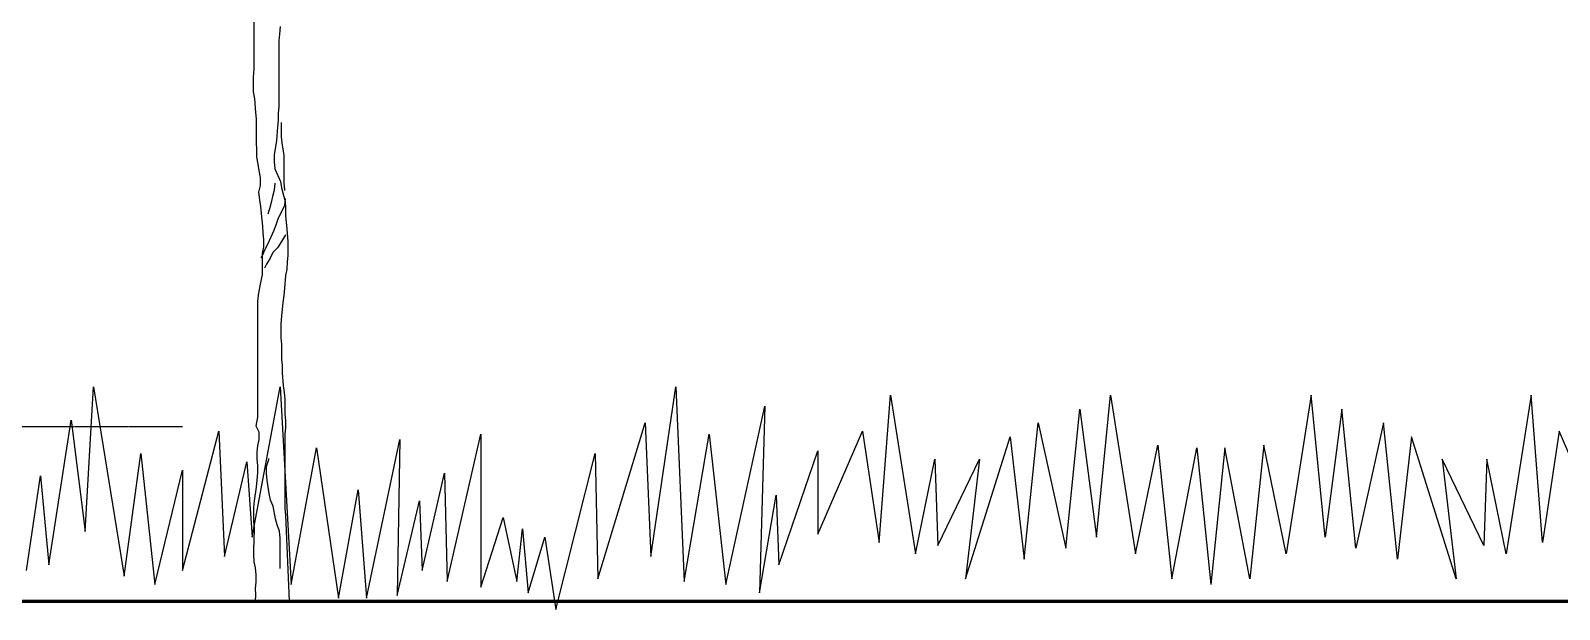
# Model space of a CAD drawing. Header units: millimetres. Extents: x -249630 to 95394, y -188036 to 109963.
# Drawn here: x -96683 to -95040, y -17371 to -16748 of the extents above; entities that cross this region are included whole.
import ezdxf

# ---------------------------------------------------------------- set-up
doc = ezdxf.new("R2010")
doc.units = ezdxf.units.MM
doc.linetypes.add('DASHED2', pattern=[9.525, 6.35, -3.175])
for name, color, linetype in [('ATronco', 36, 'Continuous'), ('Layer5', 84, 'Continuous'), ('Layer8', 8, 'Continuous')]:
    doc.layers.add(name, color=color, linetype=linetype)
doc.layers.add('MUROS', color=6, linetype='Continuous', lineweight=60)

# ---------------------------------------------------------------- blocks, each defined once
blk = doc.blocks.new('Arbol_01')
at = {"layer": 'ATronco'}
for p, q in [((-0.0022, 0.9555), (-0.0021, 1.0462)), ((0.0431, 1.0183), (0.0421, 1.006)), ((0.0442, 1.0317), (0.0431, 1.0183)), ((0.0421, 1.006), (0.042, 0.8875)), ((-0.0033, 0.9411), (-0.0022, 0.9555)), ((-0.0033, 0.9144), (-0.0033, 0.9411)), ((-0.0012, 0.902), (-0.0033, 0.9144)), ((0.0008, 0.8773), (-0.0012, 0.902)), ((0.042, 0.8875), (0.041, 0.8762)), ((0.0018, 0.866), (0.0008, 0.8773)), ((0.0018, 0.8227), (0.0018, 0.866)), ((0.0399, 0.8515), (0.0378, 0.8268)), ((0.0409, 0.8628), (0.0399, 0.8515)), ((0.041, 0.8762), (0.0409, 0.8628)), ((0.0461, 0.8597), (0.0461, 0.834)), ((0.0378, 0.8268), (0.0337, 0.8021)), ((0.0461, 0.834), (0.0471, 0.8227)), ((0.0028, 0.8104), (0.0018, 0.8227)), ((0.0028, 0.797), (0.0028, 0.8104)), ((0.0048, 0.7846), (0.0028, 0.797)), ((0.0337, 0.8021), (0.0337, 0.7887)), ((0.0471, 0.8227), (0.0512, 0.8)), ((0.0512, 0.8), (0.0511, 0.7506)), ((0.0069, 0.7733), (0.0048, 0.7846)), ((0.0089, 0.7609), (0.0069, 0.7733)), ((0.0337, 0.7887), (0.0347, 0.7763)), ((0.0347, 0.7763), (0.045, 0.7537)), ((0.0058, 0.7342), (0.0089, 0.7465)), ((0.0089, 0.7465), (0.0089, 0.7609)), ((0.0347, 0.7506), (0.0336, 0.7382)), ((0.045, 0.7537), (0.047, 0.7424)), ((0.047, 0.7424), (0.0532, 0.7176)), ((0.0511, 0.7506), (0.0522, 0.7393)), ((0.0079, 0.7208), (0.0058, 0.7342)), ((0.0099, 0.7084), (0.0079, 0.7208)), ((0.0285, 0.7156), (0.0254, 0.7043)), ((0.0305, 0.7269), (0.0285, 0.7156)), ((0.0336, 0.7382), (0.0305, 0.7269)), ((0.0532, 0.7228), (0.0521, 0.7104)), ((0.0522, 0.7393), (0.0522, 0.7372)), ((0.0532, 0.7176), (0.0542, 0.7053)), ((0.0109, 0.6961), (0.0099, 0.7084)), ((0.013, 0.6734), (0.0109, 0.6961)), ((0.0254, 0.7043), (0.0223, 0.695)), ((0.0408, 0.6878), (0.0367, 0.6754)), ((0.047, 0.6991), (0.0408, 0.6878)), ((0.0521, 0.7104), (0.047, 0.6991)), ((0.0542, 0.7053), (0.0542, 0.6919)), ((0.0542, 0.6919), (0.0552, 0.6806)), ((0.014, 0.661), (0.013, 0.6734)), ((0.015, 0.6497), (0.014, 0.661)), ((0.0325, 0.6641), (0.0222, 0.6415)), ((0.0367, 0.6754), (0.0325, 0.6641)), ((0.0552, 0.6806), (0.0562, 0.6682)), ((0.0562, 0.6682), (0.0583, 0.6456)), ((0.0129, 0.624), (0.015, 0.6363)), ((0.015, 0.6363), (0.015, 0.6497)), ((0.0222, 0.6415), (0.0171, 0.6312)), ((0.0397, 0.6342), (0.0315, 0.626)), ((0.0469, 0.6456), (0.0397, 0.6342)), ((0.0541, 0.6579), (0.0469, 0.6456)), ((0.0583, 0.6456), (0.0582, 0.6208)), ((0.0119, 0.6199), (0.0098, 0.6168)), ((0.0171, 0.6312), (0.0119, 0.6199)), ((0.0129, 0.5859), (0.0129, 0.624)), ((0.0201, 0.6054), (0.016, 0.5982)), ((0.0263, 0.6157), (0.0201, 0.6054)), ((0.0315, 0.626), (0.0263, 0.6157)), ((0.0572, 0.6095), (0.0561, 0.5961)), ((0.0582, 0.6208), (0.0572, 0.6095)), ((0.0098, 0.5725), (0.0129, 0.5859)), ((0.0541, 0.5848), (0.052, 0.5622)), ((0.0561, 0.5961), (0.0541, 0.5848)), ((0.0046, 0.5375), (0.0057, 0.5498)), ((0.0057, 0.5498), (0.0098, 0.5725)), ((0.052, 0.5622), (0.051, 0.5488)), ((0.0044, 0.3305), (0.0046, 0.5375)), ((0.0489, 0.5364), (0.0468, 0.5117)), ((0.051, 0.5488), (0.0489, 0.5364)), ((0.0458, 0.4983), (0.0457, 0.4726)), ((0.0468, 0.5117), (0.0458, 0.4983)), ((0.0457, 0.4726), (0.0468, 0.4613)), ((0.0468, 0.4613), (0.0467, 0.4345)), ((0.0467, 0.4345), (0.0478, 0.4232)), ((0.0478, 0.4232), (0.0477, 0.4098)), ((0.0477, 0.4098), (0.0498, 0.3871)), ((0.0498, 0.3871), (0.0518, 0.3748)), ((0.0518, 0.3748), (0.0528, 0.3624)), ((0.0528, 0.3624), (0.0528, 0.3356)), ((0.0013, 0.3141), (0.0044, 0.3305)), ((0.0528, 0.3356), (0.0538, 0.3243)), ((0.0065, 0.3037), (0.0013, 0.3141)), ((0.0064, 0.2904), (0.0065, 0.3037)), ((0.0538, 0.3119), (0.0528, 0.2996)), ((0.0538, 0.3243), (0.0538, 0.3119)), ((0.0033, 0.2677), (0.0044, 0.279)), ((0.0044, 0.279), (0.0064, 0.2904)), ((0.0528, 0.2996), (0.0527, 0.1657)), ((0.0033, 0.2554), (0.0033, 0.2677)), ((0.0043, 0.243), (0.0033, 0.2554)), ((0.0198, 0.242), (0.0239, 0.2543)), ((0.0239, 0.2543), (0.0239, 0.2564)), ((0.0033, 0.2173), (0.0043, 0.2306)), ((0.0043, 0.2306), (0.0043, 0.243)), ((0.0198, 0.2286), (0.0198, 0.242)), ((0.0208, 0.2172), (0.0198, 0.2286)), ((-0.0019, 0.1802), (0.0022, 0.2049)), ((0.0022, 0.2049), (0.0033, 0.2173)), ((0.0228, 0.2049), (0.0208, 0.2172)), ((0.0249, 0.1936), (0.0228, 0.2049)), ((0.0269, 0.1812), (0.0249, 0.1936)), ((-0.003, 0.1431), (-0.0029, 0.1689)), ((-0.0029, 0.1689), (-0.0019, 0.1802)), ((0.0321, 0.1709), (0.0269, 0.1812)), ((0.0362, 0.1482), (0.0321, 0.1709)), ((0.0527, 0.1657), (0.0537, 0.1544)), ((-0.0019, 0.1318), (-0.003, 0.1431)), ((0.0393, 0.1369), (0.0362, 0.1482)), ((0.0537, 0.1544), (0.0608, 0.0004)), ((-0.002, 0.1071), (-0.0019, 0.1318)), ((0.0434, 0.1256), (0.0393, 0.1369)), ((0.0444, 0.1132), (0.0434, 0.1256)), ((0.0443, 0.0587), (0.0444, 0.1132)), ((-0.003, 0.0958), (-0.002, 0.1071)), ((-0.003, 0.0834), (-0.003, 0.0958)), ((-0.002, 0.071), (-0.003, 0.0834)), ((0.0001, 0.0597), (-0.002, 0.071)), ((0.0011, 0.0474), (0.0001, 0.0597)), ((0, 0.0227), (0.0011, 0.034)), ((0.0011, 0.034), (0.0011, 0.0474)), ((0.001, 0.0113), (0, 0.0227)), ((0, 0), (0.001, 0.0113)), ((0, 0), (0.0608, 0))]:
    blk.add_line(p, q, dxfattribs=at)

msp = doc.modelspace()

# ---------------------------------------------------------------- linework, layer by layer
at = {"layer": 'Layer5'}
for points in [[(-96687.752, -17328.941), (-96672.772, -17227.175), (-96663.784, -17322.955), (-96639.816, -17167.313), (-96624.837, -17287.037), (-96615.848, -17131.395), (-96582.893, -17334.927), (-96564.917, -17203.23), (-96549.938, -17343.907), (-96519.978, -17221.189), (-96519.978, -17328.941), (-96481.03, -17179.285), (-96475.038, -17313.976), (-96451.071, -17212.21), (-96445.079, -17293.024), (-96415.119, -17131.395), (-96403.135, -17343.907), (-96376.171, -17197.244), (-96352.204, -17358.872), (-96331.232, -17242.141), (-96322.244, -17358.872), (-96286.293, -17188.264), (-96289.288, -17355.879), (-96265.321, -17254.113), (-96262.325, -17328.941), (-96238.357, -17224.182), (-96235.361, -17340.913), (-96199.41, -17182.278), (-96199.41, -17346.9), (-96175.442, -17272.072), (-96160.462, -17340.913), (-96154.47, -17284.044), (-96148.478, -17352.886), (-96130.502, -17293.024), (-96118.519, -17370.845), (-96076.575, -17203.23), (-96073.579, -17337.92), (-96022.648, -17170.306), (-96016.656, -17313.976), (-95989.692, -17131.395), (-95980.704, -17340.913), (-95953.74, -17182.278), (-95935.765, -17343.907), (-95893.821, -17152.347), (-95899.813, -17352.886), (-95881.837, -17248.127), (-95878.841, -17322.955), (-95836.898, -17200.237), (-95836.898, -17290.03), (-95788.962, -17179.285), (-95770.986, -17299.01), (-95759.003, -17140.375), (-95732.039, -17310.982), (-95711.067, -17209.216), (-95708.071, -17302.003), (-95663.132, -17209.216), (-95678.111, -17337.92), (-95630.176, -17185.271), (-95615.196, -17316.969), (-95600.217, -17170.306), (-95570.257, -17304.996), (-95555.277, -17155.34), (-95537.301, -17293.024), (-95522.321, -17140.375), (-95495.358, -17310.982), (-95471.39, -17194.251), (-95456.41, -17337.92), (-95429.447, -17197.244), (-95414.467, -17343.907)], [(-94992.035, -17290.03), (-95039.971, -17179.285), (-95057.947, -17299.01), (-95069.93, -17140.375), (-95096.894, -17310.982), (-95117.866, -17209.216), (-95120.862, -17302.003), (-95165.801, -17209.216), (-95150.822, -17337.92), (-95198.757, -17185.271), (-95213.737, -17316.969), (-95228.716, -17170.306), (-95258.676, -17304.996), (-95273.656, -17155.34), (-95291.632, -17293.024), (-95306.612, -17140.375), (-95333.575, -17310.982), (-95357.543, -17194.251), (-95372.523, -17337.92), (-95399.487, -17197.244), (-95414.467, -17343.907)]]:
    msp.add_lwpolyline(points, dxfattribs=at)
at = {"layer": 'Layer8', "linetype": 'DASHED2', "ltscale": 0.025}
msp.add_lwpolyline([(-96519.961, -17174.524), (-97144.961, -17174.524)], dxfattribs=at)
at = {"layer": 'MUROS'}
msp.add_lwpolyline([(-97269.961, -17362.024), (-84894.961, -17362.024)], dxfattribs=at)

# ---------------------------------------------------------------- block references
at = {"xscale": 598.9603255755416, "yscale": 598.9603255755416, "zscale": 598.9603255755416}
msp.add_blockref('Arbol_01', (-96441.68, -17362.024), dxfattribs=at)

doc.saveas('drawing.dxf')
